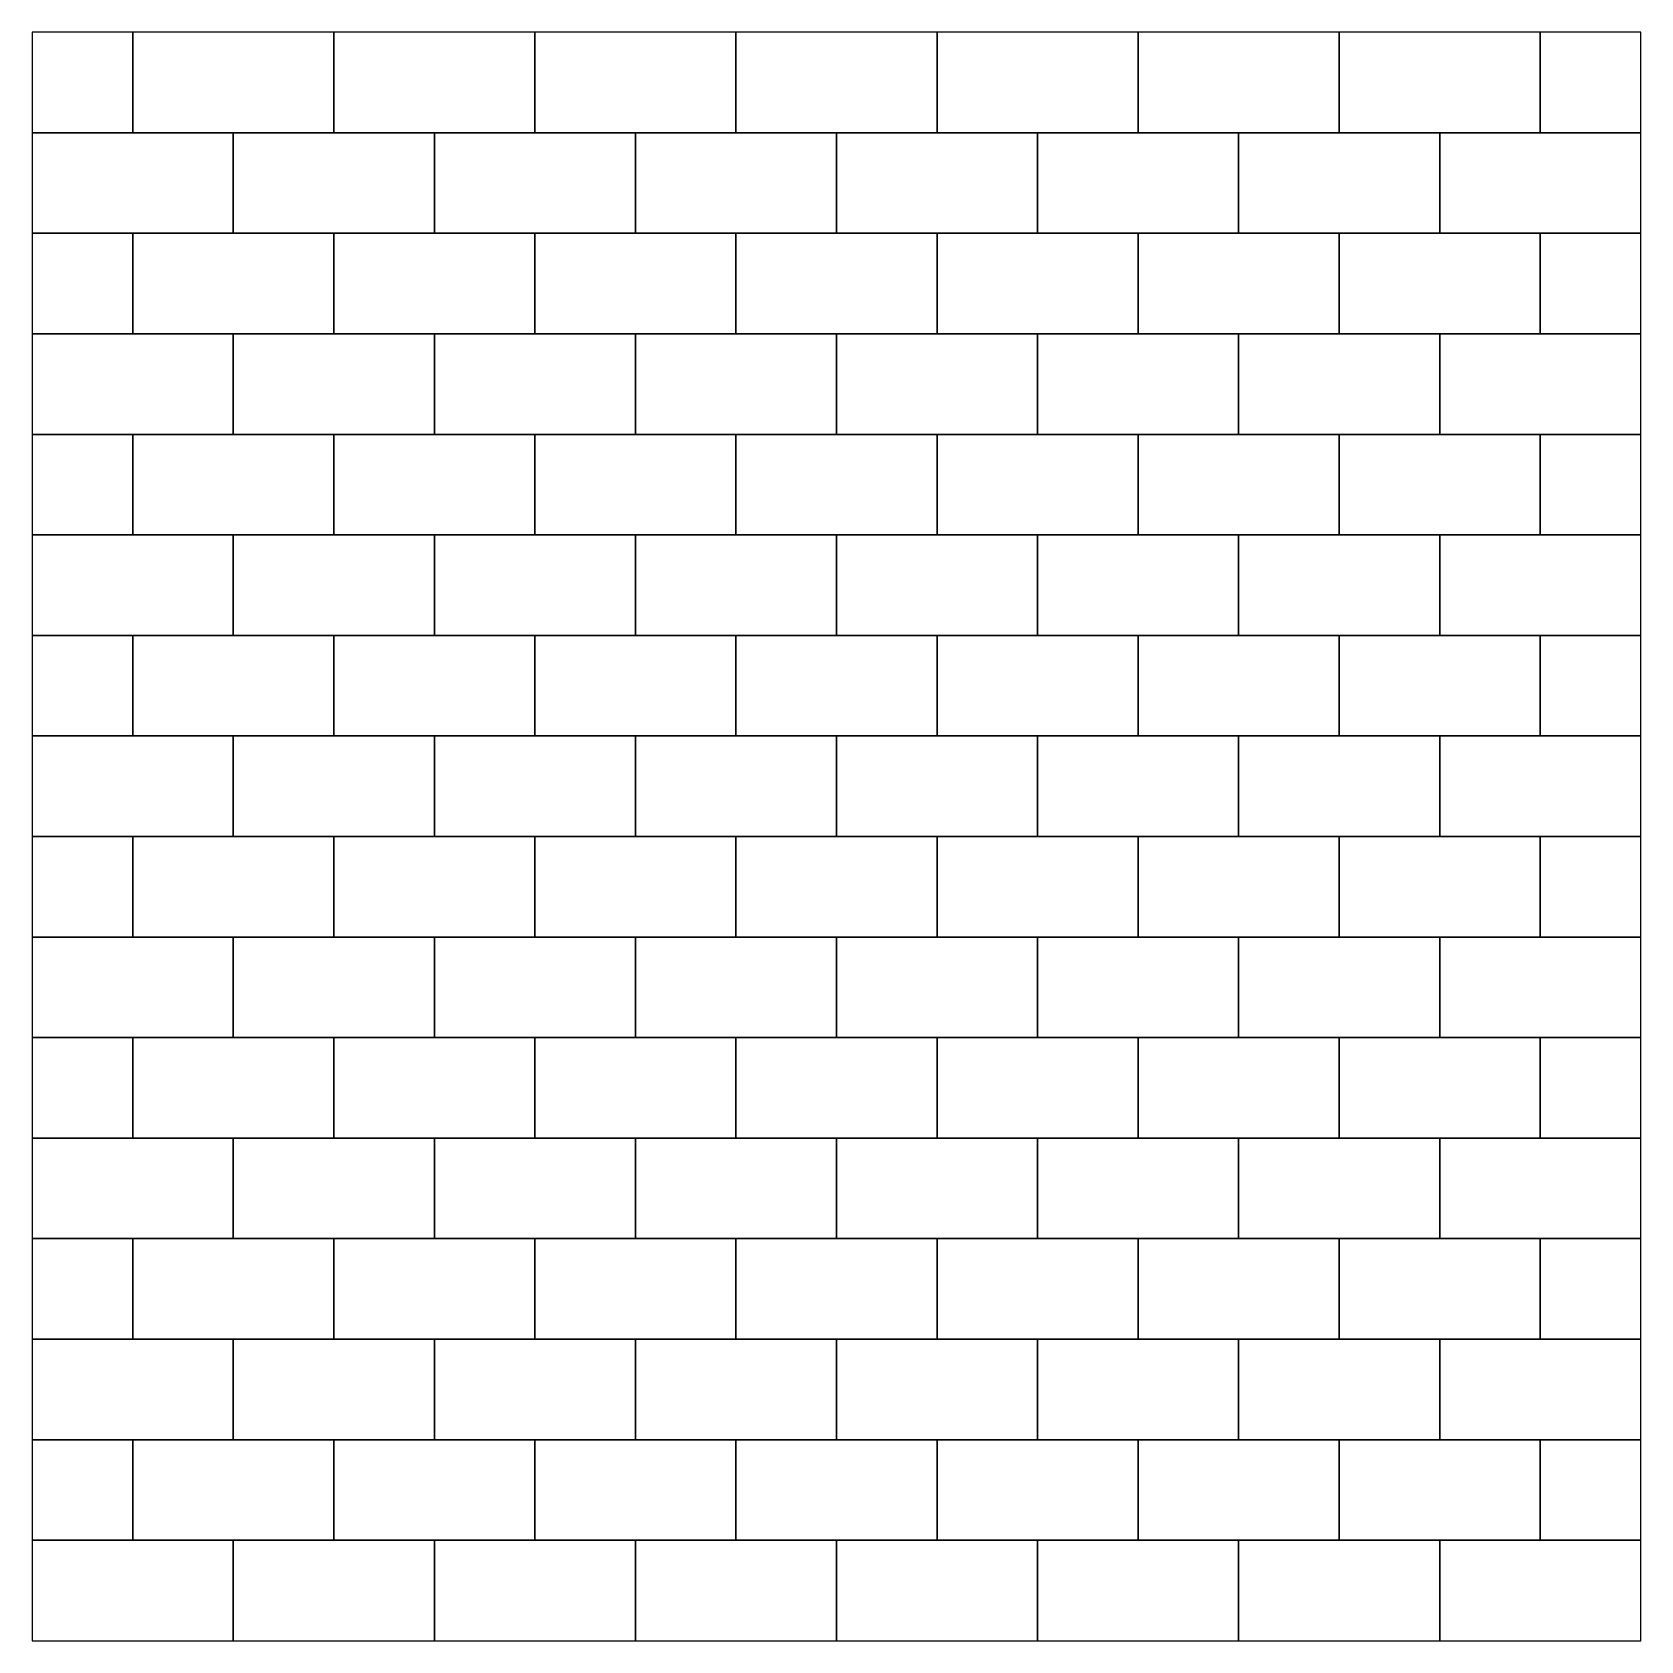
# Model space of a CAD drawing. Header units: metres. Extents: x 0 to 4, y 0 to 4.
import ezdxf

# ---------------------------------------------------------------- set-up
doc = ezdxf.new("R2010")
doc.units = ezdxf.units.M

msp = doc.modelspace()

# ---------------------------------------------------------------- linework, layer by layer
for points in [[(0, 0), (4, 0), (4, 4), (0, 4)], [(0, 3.75), (0.25, 3.75), (0.25, 4), (0, 4)], [(0.25, 3.75), (0.75, 3.75), (0.75, 4), (0.25, 4)], [(0.75, 3.75), (1.25, 3.75), (1.25, 4), (0.75, 4)], [(1.25, 3.75), (1.75, 3.75), (1.75, 4), (1.25, 4)], [(1.75, 3.75), (2.25, 3.75), (2.25, 4), (1.75, 4)], [(2.25, 3.75), (2.75, 3.75), (2.75, 4), (2.25, 4)], [(2.75, 3.75), (3.25, 3.75), (3.25, 4), (2.75, 4)], [(3.25, 3.75), (3.75, 3.75), (3.75, 4), (3.25, 4)], [(3.75, 3.75), (4, 3.75), (4, 4), (3.75, 4)], [(0, 3.5), (0.5, 3.5), (0.5, 3.75), (0, 3.75)], [(0.5, 3.5), (1, 3.5), (1, 3.75), (0.5, 3.75)], [(1, 3.5), (1.5, 3.5), (1.5, 3.75), (1, 3.75)], [(1.5, 3.5), (2, 3.5), (2, 3.75), (1.5, 3.75)], [(2, 3.5), (2.5, 3.5), (2.5, 3.75), (2, 3.75)], [(2.5, 3.5), (3, 3.5), (3, 3.75), (2.5, 3.75)], [(3, 3.5), (3.5, 3.5), (3.5, 3.75), (3, 3.75)], [(3.5, 3.5), (4, 3.5), (4, 3.75), (3.5, 3.75)], [(0, 3.25), (0.25, 3.25), (0.25, 3.5), (0, 3.5)], [(0.25, 3.25), (0.75, 3.25), (0.75, 3.5), (0.25, 3.5)], [(0.75, 3.25), (1.25, 3.25), (1.25, 3.5), (0.75, 3.5)], [(1.25, 3.25), (1.75, 3.25), (1.75, 3.5), (1.25, 3.5)], [(1.75, 3.25), (2.25, 3.25), (2.25, 3.5), (1.75, 3.5)], [(2.25, 3.25), (2.75, 3.25), (2.75, 3.5), (2.25, 3.5)], [(2.75, 3.25), (3.25, 3.25), (3.25, 3.5), (2.75, 3.5)], [(3.25, 3.25), (3.75, 3.25), (3.75, 3.5), (3.25, 3.5)], [(3.75, 3.25), (4, 3.25), (4, 3.5), (3.75, 3.5)], [(0, 3), (0.5, 3), (0.5, 3.25), (0, 3.25)], [(0.5, 3), (1, 3), (1, 3.25), (0.5, 3.25)], [(1, 3), (1.5, 3), (1.5, 3.25), (1, 3.25)], [(1.5, 3), (2, 3), (2, 3.25), (1.5, 3.25)], [(2, 3), (2.5, 3), (2.5, 3.25), (2, 3.25)], [(2.5, 3), (3, 3), (3, 3.25), (2.5, 3.25)], [(3, 3), (3.5, 3), (3.5, 3.25), (3, 3.25)], [(3.5, 3), (4, 3), (4, 3.25), (3.5, 3.25)], [(0, 2.75), (0.25, 2.75), (0.25, 3), (0, 3)], [(0.25, 2.75), (0.75, 2.75), (0.75, 3), (0.25, 3)], [(0.75, 2.75), (1.25, 2.75), (1.25, 3), (0.75, 3)], [(1.25, 2.75), (1.75, 2.75), (1.75, 3), (1.25, 3)], [(1.75, 2.75), (2.25, 2.75), (2.25, 3), (1.75, 3)], [(2.25, 2.75), (2.75, 2.75), (2.75, 3), (2.25, 3)], [(2.75, 2.75), (3.25, 2.75), (3.25, 3), (2.75, 3)], [(3.25, 2.75), (3.75, 2.75), (3.75, 3), (3.25, 3)], [(3.75, 2.75), (4, 2.75), (4, 3), (3.75, 3)], [(0, 2.5), (0.5, 2.5), (0.5, 2.75), (0, 2.75)], [(0.5, 2.5), (1, 2.5), (1, 2.75), (0.5, 2.75)], [(1, 2.5), (1.5, 2.5), (1.5, 2.75), (1, 2.75)], [(1.5, 2.5), (2, 2.5), (2, 2.75), (1.5, 2.75)], [(2, 2.5), (2.5, 2.5), (2.5, 2.75), (2, 2.75)], [(2.5, 2.5), (3, 2.5), (3, 2.75), (2.5, 2.75)], [(3, 2.5), (3.5, 2.5), (3.5, 2.75), (3, 2.75)], [(3.5, 2.5), (4, 2.5), (4, 2.75), (3.5, 2.75)], [(0, 2.25), (0.25, 2.25), (0.25, 2.5), (0, 2.5)], [(0.25, 2.25), (0.75, 2.25), (0.75, 2.5), (0.25, 2.5)], [(0.75, 2.25), (1.25, 2.25), (1.25, 2.5), (0.75, 2.5)], [(1.25, 2.25), (1.75, 2.25), (1.75, 2.5), (1.25, 2.5)], [(1.75, 2.25), (2.25, 2.25), (2.25, 2.5), (1.75, 2.5)], [(2.25, 2.25), (2.75, 2.25), (2.75, 2.5), (2.25, 2.5)], [(2.75, 2.25), (3.25, 2.25), (3.25, 2.5), (2.75, 2.5)], [(3.25, 2.25), (3.75, 2.25), (3.75, 2.5), (3.25, 2.5)], [(3.75, 2.25), (4, 2.25), (4, 2.5), (3.75, 2.5)], [(0, 2), (0.5, 2), (0.5, 2.25), (0, 2.25)], [(0.5, 2), (1, 2), (1, 2.25), (0.5, 2.25)], [(1, 2), (1.5, 2), (1.5, 2.25), (1, 2.25)], [(1.5, 2), (2, 2), (2, 2.25), (1.5, 2.25)], [(2, 2), (2.5, 2), (2.5, 2.25), (2, 2.25)], [(2.5, 2), (3, 2), (3, 2.25), (2.5, 2.25)], [(3, 2), (3.5, 2), (3.5, 2.25), (3, 2.25)], [(3.5, 2), (4, 2), (4, 2.25), (3.5, 2.25)], [(0, 1.75), (0.25, 1.75), (0.25, 2), (0, 2)], [(0.25, 1.75), (0.75, 1.75), (0.75, 2), (0.25, 2)], [(0.75, 1.75), (1.25, 1.75), (1.25, 2), (0.75, 2)], [(1.25, 1.75), (1.75, 1.75), (1.75, 2), (1.25, 2)], [(1.75, 1.75), (2.25, 1.75), (2.25, 2), (1.75, 2)], [(2.25, 1.75), (2.75, 1.75), (2.75, 2), (2.25, 2)], [(2.75, 1.75), (3.25, 1.75), (3.25, 2), (2.75, 2)], [(3.25, 1.75), (3.75, 1.75), (3.75, 2), (3.25, 2)], [(3.75, 1.75), (4, 1.75), (4, 2), (3.75, 2)], [(0, 1.5), (0.5, 1.5), (0.5, 1.75), (0, 1.75)], [(0.5, 1.5), (1, 1.5), (1, 1.75), (0.5, 1.75)], [(1, 1.5), (1.5, 1.5), (1.5, 1.75), (1, 1.75)], [(1.5, 1.5), (2, 1.5), (2, 1.75), (1.5, 1.75)], [(2, 1.5), (2.5, 1.5), (2.5, 1.75), (2, 1.75)], [(2.5, 1.5), (3, 1.5), (3, 1.75), (2.5, 1.75)], [(3, 1.5), (3.5, 1.5), (3.5, 1.75), (3, 1.75)], [(3.5, 1.5), (4, 1.5), (4, 1.75), (3.5, 1.75)], [(0, 1.25), (0.25, 1.25), (0.25, 1.5), (0, 1.5)], [(0.25, 1.25), (0.75, 1.25), (0.75, 1.5), (0.25, 1.5)], [(0.75, 1.25), (1.25, 1.25), (1.25, 1.5), (0.75, 1.5)], [(1.25, 1.25), (1.75, 1.25), (1.75, 1.5), (1.25, 1.5)], [(1.75, 1.25), (2.25, 1.25), (2.25, 1.5), (1.75, 1.5)], [(2.25, 1.25), (2.75, 1.25), (2.75, 1.5), (2.25, 1.5)], [(2.75, 1.25), (3.25, 1.25), (3.25, 1.5), (2.75, 1.5)], [(3.25, 1.25), (3.75, 1.25), (3.75, 1.5), (3.25, 1.5)], [(3.75, 1.25), (4, 1.25), (4, 1.5), (3.75, 1.5)], [(0, 1), (0.5, 1), (0.5, 1.25), (0, 1.25)], [(0.5, 1), (1, 1), (1, 1.25), (0.5, 1.25)], [(1, 1), (1.5, 1), (1.5, 1.25), (1, 1.25)], [(1.5, 1), (2, 1), (2, 1.25), (1.5, 1.25)], [(2, 1), (2.5, 1), (2.5, 1.25), (2, 1.25)], [(2.5, 1), (3, 1), (3, 1.25), (2.5, 1.25)], [(3, 1), (3.5, 1), (3.5, 1.25), (3, 1.25)], [(3.5, 1), (4, 1), (4, 1.25), (3.5, 1.25)], [(0, 0.75), (0.25, 0.75), (0.25, 1), (0, 1)], [(0.25, 0.75), (0.75, 0.75), (0.75, 1), (0.25, 1)], [(0.75, 0.75), (1.25, 0.75), (1.25, 1), (0.75, 1)], [(1.25, 0.75), (1.75, 0.75), (1.75, 1), (1.25, 1)], [(1.75, 0.75), (2.25, 0.75), (2.25, 1), (1.75, 1)], [(2.25, 0.75), (2.75, 0.75), (2.75, 1), (2.25, 1)], [(2.75, 0.75), (3.25, 0.75), (3.25, 1), (2.75, 1)], [(3.25, 0.75), (3.75, 0.75), (3.75, 1), (3.25, 1)], [(3.75, 0.75), (4, 0.75), (4, 1), (3.75, 1)], [(0, 0.5), (0.5, 0.5), (0.5, 0.75), (0, 0.75)], [(0.5, 0.5), (1, 0.5), (1, 0.75), (0.5, 0.75)], [(1, 0.5), (1.5, 0.5), (1.5, 0.75), (1, 0.75)], [(1.5, 0.5), (2, 0.5), (2, 0.75), (1.5, 0.75)], [(2, 0.5), (2.5, 0.5), (2.5, 0.75), (2, 0.75)], [(2.5, 0.5), (3, 0.5), (3, 0.75), (2.5, 0.75)], [(3, 0.5), (3.5, 0.5), (3.5, 0.75), (3, 0.75)], [(3.5, 0.5), (4, 0.5), (4, 0.75), (3.5, 0.75)], [(0, 0.25), (0.25, 0.25), (0.25, 0.5), (0, 0.5)], [(0.25, 0.25), (0.75, 0.25), (0.75, 0.5), (0.25, 0.5)], [(0.75, 0.25), (1.25, 0.25), (1.25, 0.5), (0.75, 0.5)], [(1.25, 0.25), (1.75, 0.25), (1.75, 0.5), (1.25, 0.5)], [(1.75, 0.25), (2.25, 0.25), (2.25, 0.5), (1.75, 0.5)], [(2.25, 0.25), (2.75, 0.25), (2.75, 0.5), (2.25, 0.5)], [(2.75, 0.25), (3.25, 0.25), (3.25, 0.5), (2.75, 0.5)], [(3.25, 0.25), (3.75, 0.25), (3.75, 0.5), (3.25, 0.5)], [(3.75, 0.25), (4, 0.25), (4, 0.5), (3.75, 0.5)], [(0, 0), (0.5, 0), (0.5, 0.25), (0, 0.25)], [(0.5, 0), (1, 0), (1, 0.25), (0.5, 0.25)], [(1, 0), (1.5, 0), (1.5, 0.25), (1, 0.25)], [(1.5, 0), (2, 0), (2, 0.25), (1.5, 0.25)], [(2, 0), (2.5, 0), (2.5, 0.25), (2, 0.25)], [(2.5, 0), (3, 0), (3, 0.25), (2.5, 0.25)], [(3, 0), (3.5, 0), (3.5, 0.25), (3, 0.25)], [(3.5, 0), (4, 0), (4, 0.25), (3.5, 0.25)]]:
    msp.add_lwpolyline(points, close=True)

doc.saveas('drawing.dxf')
